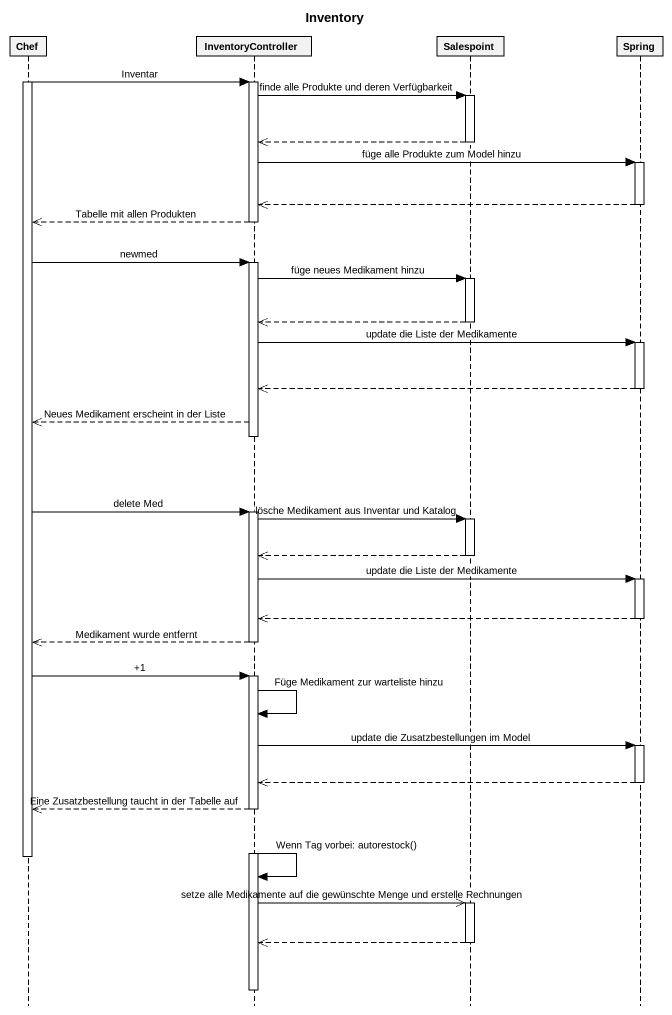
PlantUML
@startuml
title Inventory
hide footbox
participant Chef
participant InventoryController
participant Salespoint
participant Spring

activate Chef
Chef -> InventoryController : Inventar
activate InventoryController
InventoryController -> Salespoint : finde alle Produkte und deren Verfügbarkeit
activate Salespoint
Salespoint -->> InventoryController
deactivate Salespoint
InventoryController -> Spring : füge alle Produkte zum Model hinzu
activate Spring
Spring -->> InventoryController
deactivate Spring
InventoryController -->> Chef : Tabelle mit allen Produkten
deactivate InventoryController
Chef -> InventoryController : newmed
activate InventoryController
InventoryController -> Salespoint : füge neues Medikament hinzu
activate Salespoint
Salespoint -->> InventoryController
deactivate Salespoint
InventoryController -> Spring : update die Liste der Medikamente
activate Spring
Spring -->> InventoryController
deactivate Spring
InventoryController -->> Chef : Neues Medikament erscheint in der Liste
deactivate InventoryController
Chef -> InventoryController : delete Med
activate InventoryController
InventoryController -> Salespoint : lösche Medikament aus Inventar und Katalog
activate Salespoint
Salespoint -->> InventoryController
deactivate Salespoint
InventoryController -> Spring : update die Liste der Medikamente
activate Spring
Spring -->> InventoryController
deactivate Spring
InventoryController -->> Chef : Medikament wurde entfernt
deactivate InventoryController
Chef -> InventoryController : +1
activate InventoryController
InventoryController -> InventoryController : Füge Medikament zur warteliste hinzu
InventoryController -> Spring : update die Zusatzbestellungen im Model
activate Spring
Spring -->> InventoryController
deactivate Spring
InventoryController -->> Chef : Eine Zusatzbestellung taucht in der Tabelle auf
deactivate Chef
InventoryController -> InventoryController : Wenn Tag vorbei: autorestock()
InventoryController ->> Salespoint : setze alle Medikamente auf die gewünschte Menge und erstelle Rechnungen
activate Salespoint
Salespoint -->> InventoryController
deactivate Salespoint
deactivate InventoryController
@enduml
